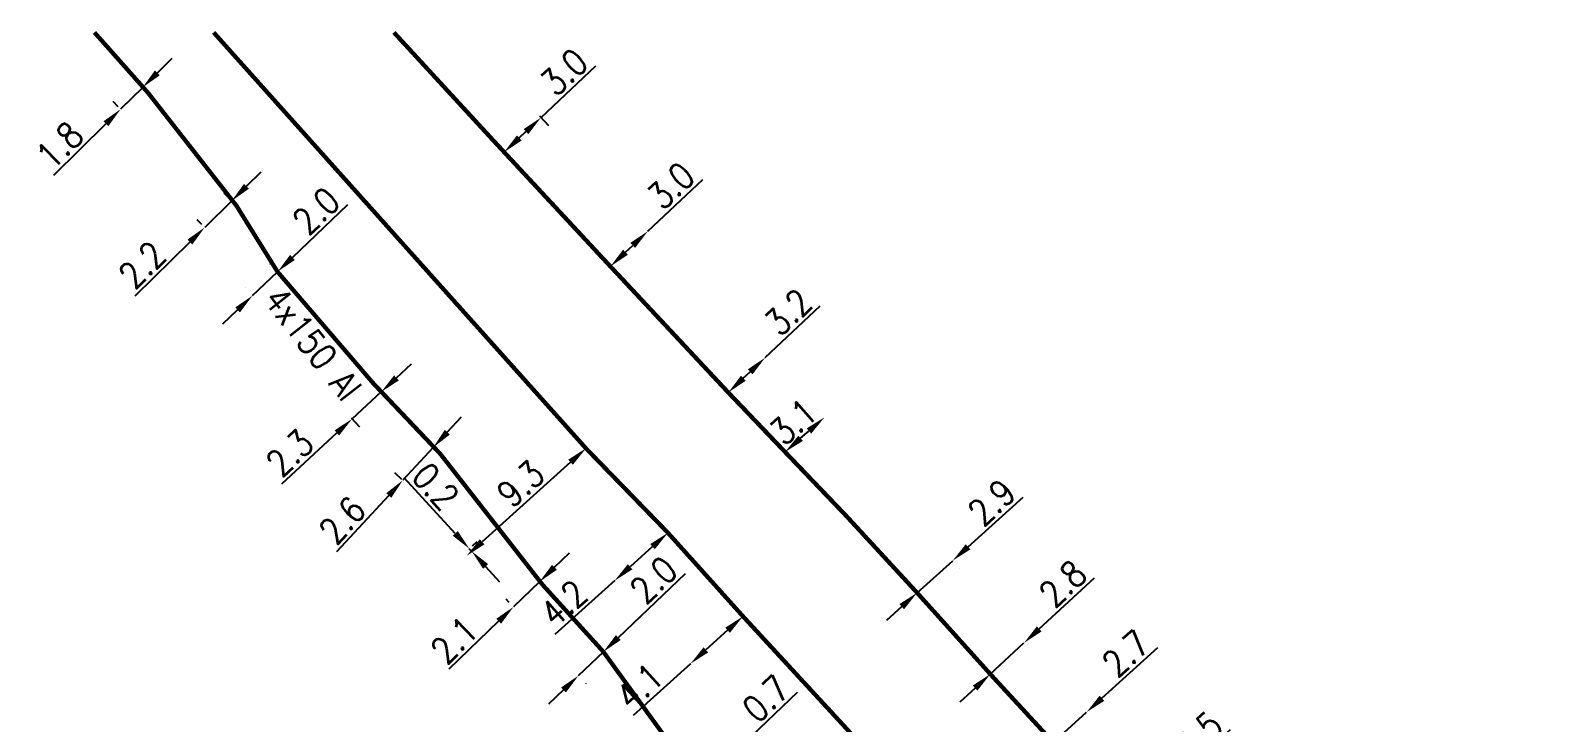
# Model space of a CAD drawing. Header units: millimetres. Extents: x 80000 to 81010, y 144000 to 145002.
# Drawn here: x 80078.4 to 80166.2, y 144960 to 145000.1 of the extents above; entities that cross this region are included whole.
import ezdxf
from ezdxf.enums import TextEntityAlignment as Align

# ---------------------------------------------------------------- set-up
doc = ezdxf.new("R2010")
doc.units = ezdxf.units.MM
doc.header["$PDMODE"] = 34
doc.linetypes.add('B_ST_AL', pattern=[2000, 1000, 1000])
doc.layers.get('Defpoints').update_dxf_attribs({"linetype": 'CONTINUOUS'})
doc.layers.add('B_100', color=3, linetype='CONTINUOUS')
doc.styles.get("Standard").update_dxf_attribs({"font": 'romans.shx', "width": 0.85})
doc.dimstyles.get("Standard").update_dxf_attribs({"dimtxt": 1.5, "dimasz": 1.2, "dimexe": 0.625, "dimexo": 0.625, "dimgap": 0.25, "dimtad": 1, "dimdec": 1, "dimzin": 0, "dimdsep": 46, "dimtxsty": 'Standard', "dimcen": -0.5, "dimadec": 0, "dimazin": 0, "dimtfac": 1, "dimtdec": 1, "dimtmove": 0, "dimatfit": 3, "dimfxl": 0, "dimtolj": 1, "dimtzin": 0, "dimarcsym": 0})

# ---------------------------------------------------------------- blocks, each defined once
blk = doc.blocks.new('*D344')
at = {"layer": 'B_100', "color": 0, "linetype": 'Continuous', "lineweight": -2, "transparency": 16777216}
for p, q in [((80136.922, 144965.424), (80140.134, 144968.389)), ((80134.086, 144962.807), (80136.04, 144964.61)), ((80133.204, 144961.993), (80132.322, 144961.179))]:
    blk.add_line(p, q, dxfattribs=at)
at = {"layer": 'B_100', "color": 0, "linetype": 'Continuous', "transparency": 16777216}
for points in [[(80136.786, 144965.571), (80137.057, 144965.277), (80136.04, 144964.61)], [(80133.068, 144962.14), (80133.339, 144961.846), (80134.086, 144962.807)]]:
    blk.add_solid(points, dxfattribs=at)
at = {"layer": 'Defpoints', "color": 0, "linetype": 'Continuous', "transparency": 16777216}
for p in [(80136.04, 144964.61), (80136.04, 144964.61), (80134.086, 144962.807)]:
    blk.add_point(p, dxfattribs=at)
at = {"layer": 'B_100', "color": 0, "linetype": 'Continuous', "transparency": 16777216, "insert": (80138.291, 144968.048), "char_height": 1.5, "attachment_point": 5, "rotation": 42.70175}
blk.add_mtext('\\A1;2.8', dxfattribs=at)
blk = doc.blocks.new('*D345')
at = {"layer": 'B_100', "color": 0, "linetype": 'Continuous', "lineweight": -2, "transparency": 16777216}
for p, q in [((80140.56, 144961.405), (80143.801, 144964.339)), ((80137.736, 144958.849), (80139.67, 144960.6)), ((80136.846, 144958.043), (80135.957, 144957.238))]:
    blk.add_line(p, q, dxfattribs=at)
at = {"layer": 'B_100', "color": 0, "linetype": 'Continuous', "transparency": 16777216}
for points in [[(80140.426, 144961.553), (80140.694, 144961.257), (80139.67, 144960.6)], [(80136.712, 144958.191), (80136.98, 144957.895), (80137.736, 144958.849)]]:
    blk.add_solid(points, dxfattribs=at)
at = {"layer": 'Defpoints', "color": 0, "linetype": 'Continuous', "transparency": 16777216}
for p in [(80139.67, 144960.6), (80139.67, 144960.6), (80137.736, 144958.849)]:
    blk.add_point(p, dxfattribs=at)
at = {"layer": 'B_100', "color": 0, "linetype": 'Continuous', "transparency": 16777216, "insert": (80141.954, 144964.016), "char_height": 1.5, "attachment_point": 5, "rotation": 42.154}
blk.add_mtext('\\A1;2.7', dxfattribs=at)
blk = doc.blocks.new('*D346')
at = {"layer": 'B_100', "color": 0, "linetype": 'Continuous', "lineweight": -2, "transparency": 16777216}
for p, q in [((80144.741, 144956.696), (80148.01, 144959.598)), ((80142.062, 144954.317), (80143.844, 144955.899)), ((80144.193, 144955.506), (80144.259, 144955.432)), ((80141.165, 144953.52), (80140.268, 144952.724)), ((80142.411, 144953.924), (80142.477, 144953.85))]:
    blk.add_line(p, q, dxfattribs=at)
at = {"layer": 'B_100', "color": 0, "linetype": 'Continuous', "transparency": 16777216}
for points in [[(80144.609, 144956.845), (80144.874, 144956.546), (80143.844, 144955.899)], [(80141.032, 144953.67), (80141.298, 144953.371), (80142.062, 144954.317)]]:
    blk.add_solid(points, dxfattribs=at)
at = {"layer": 'Defpoints', "color": 0, "linetype": 'Continuous', "transparency": 16777216}
for p in [(80143.778, 144955.973), (80143.844, 144955.899), (80141.996, 144954.392)]:
    blk.add_point(p, dxfattribs=at)
at = {"layer": 'B_100', "color": 0, "linetype": 'Continuous', "transparency": 16777216, "insert": (80146.161, 144959.293), "char_height": 1.5, "attachment_point": 5, "rotation": 41.59895}
blk.add_mtext('\\A1;2.5', dxfattribs=at)
blk = doc.blocks.new('*D347')
at = {"layer": 'B_100', "color": 0, "linetype": 'Continuous', "lineweight": -2, "transparency": 16777216}
for p, q in [((80132.796, 144970.182), (80135.997, 144973.069)), ((80129.844, 144967.52), (80131.905, 144969.379)), ((80132.323, 144968.914), (80132.323, 144968.914)), ((80128.953, 144966.717), (80128.062, 144965.913)), ((80130.263, 144967.056), (80130.263, 144967.056))]:
    blk.add_line(p, q, dxfattribs=at)
at = {"layer": 'B_100', "color": 0, "linetype": 'Continuous', "transparency": 16777216}
for points in [[(80132.662, 144970.331), (80132.93, 144970.034), (80131.905, 144969.379)], [(80128.819, 144966.865), (80129.087, 144966.568), (80129.844, 144967.52)]]:
    blk.add_solid(points, dxfattribs=at)
at = {"layer": 'Defpoints', "color": 0, "linetype": 'Continuous', "transparency": 16777216}
for p in [(80131.905, 144969.379), (80131.905, 144969.379), (80129.844, 144967.52)]:
    blk.add_point(p, dxfattribs=at)
at = {"layer": 'B_100', "color": 0, "linetype": 'Continuous', "transparency": 16777216, "insert": (80134.172, 144972.77), "char_height": 1.5, "attachment_point": 5, "rotation": 42.04686}
blk.add_mtext('\\A1;2.9', dxfattribs=at)
blk = doc.blocks.new('*D348')
at = {"layer": 'B_100', "color": 0, "linetype": 'Continuous', "lineweight": -2, "transparency": 16777216}
for p, q in [((80121.036, 144981.149), (80124.217, 144984.148)), ((80119.768, 144979.954), (80120.163, 144980.326))]:
    blk.add_line(p, q, dxfattribs=at)
at = {"layer": 'B_100', "color": 0, "linetype": 'Continuous', "transparency": 16777216}
for points in [[(80120.026, 144980.472), (80120.3, 144980.181), (80121.036, 144981.149)], [(80119.631, 144980.099), (80119.905, 144979.808), (80118.895, 144979.131)]]:
    blk.add_solid(points, dxfattribs=at)
at = {"layer": 'Defpoints', "color": 0, "linetype": 'Continuous', "transparency": 16777216}
for p in [(80121.036, 144981.149), (80121.036, 144981.149), (80118.895, 144979.131)]:
    blk.add_point(p, dxfattribs=at)
at = {"layer": 'B_100', "color": 0, "linetype": 'Continuous', "transparency": 16777216, "insert": (80122.377, 144983.788), "char_height": 1.5, "attachment_point": 5, "rotation": 43.30861}
blk.add_mtext('\\A1;3.2', dxfattribs=at)
blk = doc.blocks.new('*D349')
at = {"layer": 'B_100', "color": 0, "linetype": 'Continuous', "lineweight": -2, "transparency": 16777216}
for p, q in [((80124.059, 144978.158), (80124.059, 144978.158)), ((80121.775, 144976.15), (80121.775, 144976.15)), ((80123.089, 144976.473), (80123.571, 144976.896))]:
    blk.add_line(p, q, dxfattribs=at)
at = {"layer": 'B_100', "color": 0, "linetype": 'Continuous', "transparency": 16777216}
for points in [[(80123.439, 144977.047), (80123.703, 144976.746), (80124.472, 144977.689)], [(80122.957, 144976.623), (80123.221, 144976.323), (80122.187, 144975.681)]]:
    blk.add_solid(points, dxfattribs=at)
at = {"layer": 'Defpoints', "color": 0, "linetype": 'Continuous', "transparency": 16777216}
for p in [(80124.472, 144977.689), (80124.472, 144977.689), (80122.187, 144975.681)]:
    blk.add_point(p, dxfattribs=at)
at = {"layer": 'B_100', "color": 0, "linetype": 'Continuous', "transparency": 16777216, "insert": (80122.669, 144977.436), "char_height": 1.5, "attachment_point": 5, "rotation": 41.31094}
blk.add_mtext('\\A1;3.1', dxfattribs=at)
blk = doc.blocks.new('*D350')
at = {"layer": 'B_100', "color": 0, "linetype": 'Continuous', "lineweight": -2, "transparency": 16777216}
for p, q in [((80114.232, 144988.48), (80117.418, 144991.473)), ((80112.934, 144987.26), (80113.357, 144987.658))]:
    blk.add_line(p, q, dxfattribs=at)
at = {"layer": 'B_100', "color": 0, "linetype": 'Continuous', "transparency": 16777216}
for points in [[(80113.22, 144987.804), (80113.494, 144987.512), (80114.232, 144988.48)], [(80112.797, 144987.406), (80113.071, 144987.114), (80112.059, 144986.438)]]:
    blk.add_solid(points, dxfattribs=at)
at = {"layer": 'Defpoints', "color": 0, "linetype": 'Continuous', "transparency": 16777216}
for p in [(80114.232, 144988.48), (80114.232, 144988.48), (80112.059, 144986.438)]:
    blk.add_point(p, dxfattribs=at)
at = {"layer": 'B_100', "color": 0, "linetype": 'Continuous', "transparency": 16777216, "insert": (80115.577, 144991.116), "char_height": 1.5, "attachment_point": 5, "rotation": 43.21623}
blk.add_mtext('\\A1;3.0', dxfattribs=at)
blk = doc.blocks.new('*D351')
at = {"layer": 'B_100', "color": 0, "linetype": 'Continuous', "lineweight": -2, "transparency": 16777216}
for p, q in [((80108.039, 144995.07), (80111.225, 144998.064)), ((80107.945, 144995.17), (80108.467, 144994.615)), ((80106.778, 144993.886), (80107.165, 144994.249)), ((80105.81, 144993.164), (80106.332, 144992.609))]:
    blk.add_line(p, q, dxfattribs=at)
at = {"layer": 'B_100', "color": 0, "linetype": 'Continuous', "transparency": 16777216}
for points in [[(80107.028, 144994.395), (80107.302, 144994.103), (80108.039, 144995.07)], [(80106.641, 144994.032), (80106.915, 144993.74), (80105.904, 144993.064)]]:
    blk.add_solid(points, dxfattribs=at)
at = {"layer": 'Defpoints', "color": 0, "linetype": 'Continuous', "transparency": 16777216}
for p in [(80107.517, 144995.626), (80108.039, 144995.07), (80105.382, 144993.619)]:
    blk.add_point(p, dxfattribs=at)
at = {"layer": 'B_100', "color": 0, "linetype": 'Continuous', "transparency": 16777216, "insert": (80109.385, 144997.707), "char_height": 1.5, "attachment_point": 5, "rotation": 43.21623}
blk.add_mtext('\\A1;3.0', dxfattribs=at)
blk = doc.blocks.new('*D676')
at = {"layer": 'B_100', "color": 0, "linetype": 'Continuous', "lineweight": -2, "transparency": 16777216}
for p, q in [((80118.858, 144965.349), (80117.596, 144964.21)), ((80116.705, 144963.407), (80113.381, 144960.407))]:
    blk.add_line(p, q, dxfattribs=at)
at = {"layer": 'B_100', "color": 0, "linetype": 'Continuous', "transparency": 16777216}
for points in [[(80118.724, 144965.498), (80118.992, 144965.201), (80119.749, 144966.153)], [(80117.462, 144964.359), (80117.73, 144964.062), (80116.705, 144963.407)]]:
    blk.add_solid(points, dxfattribs=at)
at = {"layer": 'Defpoints', "color": 0, "linetype": 'Continuous', "transparency": 16777216}
for p in [(80119.749, 144966.153), (80116.705, 144963.407), (80116.705, 144963.407)]:
    blk.add_point(p, dxfattribs=at)
at = {"layer": 'B_100', "color": 0, "linetype": 'Continuous', "transparency": 16777216, "insert": (80113.753, 144962.09), "char_height": 1.5, "attachment_point": 5, "rotation": 42.0581}
blk.add_mtext('\\A1;4.1', dxfattribs=at)
blk = doc.blocks.new('*D677')
at = {"layer": 'B_100', "color": 0, "linetype": 'Continuous', "lineweight": -2, "transparency": 16777216}
for p, q in [((80114.505, 144970.194), (80113.203, 144969.025)), ((80112.31, 144968.223), (80108.843, 144965.11))]:
    blk.add_line(p, q, dxfattribs=at)
at = {"layer": 'B_100', "color": 0, "linetype": 'Continuous', "transparency": 16777216}
for points in [[(80114.371, 144970.343), (80114.638, 144970.046), (80115.397, 144970.996)], [(80113.069, 144969.174), (80113.336, 144968.876), (80112.31, 144968.223)]]:
    blk.add_solid(points, dxfattribs=at)
at = {"layer": 'Defpoints', "color": 0, "linetype": 'Continuous', "transparency": 16777216}
for p in [(80115.397, 144970.996), (80112.31, 144968.223), (80112.31, 144968.223)]:
    blk.add_point(p, dxfattribs=at)
at = {"layer": 'B_100', "color": 0, "linetype": 'Continuous', "transparency": 16777216, "insert": (80109.355, 144966.913), "char_height": 1.5, "attachment_point": 5, "rotation": 41.92974}
blk.add_mtext('\\A1;4.2', dxfattribs=at)
blk = doc.blocks.new('*D678')
at = {"layer": 'B_100', "color": 0, "linetype": 'Continuous', "lineweight": -2, "transparency": 16777216}
for p, q in [((80103.069, 144970.96), (80100.113, 144974.18)), ((80104.016, 144969.929), (80103.881, 144970.076)), ((80104.057, 144970.238), (80104.341, 144970.499)), ((80104.192, 144970.091), (80104.476, 144970.352)), ((80104.827, 144969.045), (80105.639, 144968.161))]:
    blk.add_line(p, q, dxfattribs=at)
at = {"layer": 'B_100', "color": 0, "linetype": 'Continuous', "transparency": 16777216}
for points in [[(80103.216, 144971.095), (80102.922, 144970.825), (80103.881, 144970.076)], [(80104.975, 144969.18), (80104.68, 144968.91), (80104.016, 144969.929)]]:
    blk.add_solid(points, dxfattribs=at)
at = {"layer": 'Defpoints', "color": 0, "linetype": 'Continuous', "transparency": 16777216}
for p in [(80103.881, 144970.076), (80103.597, 144969.816), (80103.732, 144969.668)]:
    blk.add_point(p, dxfattribs=at)
at = {"layer": 'B_100', "color": 0, "linetype": 'Continuous', "transparency": 16777216, "insert": (80101.922, 144973.689), "char_height": 1.5, "attachment_point": 5, "rotation": 312.55327}
blk.add_mtext('\\A1;0.2', dxfattribs=at)
blk = doc.blocks.new('*D679')
at = {"layer": 'B_100', "color": 0, "linetype": 'Continuous', "lineweight": -2, "transparency": 16777216}
for p, q in [((80110.228, 144976.353), (80110.225, 144976.356)), ((80109.751, 144975.089), (80104.623, 144970.472)), ((80103.316, 144970.13), (80103.313, 144970.134))]:
    blk.add_line(p, q, dxfattribs=at)
at = {"layer": 'B_100', "color": 0, "linetype": 'Continuous', "transparency": 16777216}
for points in [[(80109.617, 144975.237), (80109.885, 144974.94), (80110.643, 144975.892)], [(80104.489, 144970.621), (80104.757, 144970.323), (80103.731, 144969.669)]]:
    blk.add_solid(points, dxfattribs=at)
at = {"layer": 'Defpoints', "color": 0, "linetype": 'Continuous', "transparency": 16777216}
for p in [(80110.646, 144975.888), (80103.731, 144969.669), (80103.734, 144969.666)]:
    blk.add_point(p, dxfattribs=at)
at = {"layer": 'B_100', "color": 0, "linetype": 'Continuous', "transparency": 16777216, "insert": (80106.863, 144973.834), "char_height": 1.5, "attachment_point": 5, "rotation": 41.99583}
blk.add_mtext('\\A1;9.3', dxfattribs=at)
blk = doc.blocks.new('*D1088')
at = {"layer": 'B_100', "color": 0, "linetype": 'Continuous', "lineweight": -2, "transparency": 16777216}
for p, q in [((80085.797, 144997.659), (80086.65, 144998.502)), ((80084.804, 144996.956), (80084.504, 144997.26)), ((80084.943, 144996.815), (80083.663, 144995.55)), ((80083.524, 144995.691), (80083.223, 144995.995)), ((80082.809, 144994.707), (80079.767, 144991.702))]:
    blk.add_line(p, q, dxfattribs=at)
at = {"layer": 'B_100', "color": 0, "linetype": 'Continuous', "transparency": 16777216}
for points in [[(80085.656, 144997.801), (80085.937, 144997.517), (80084.943, 144996.815)], [(80082.669, 144994.849), (80082.95, 144994.565), (80083.663, 144995.55)]]:
    blk.add_solid(points, dxfattribs=at)
at = {"layer": 'Defpoints', "color": 0, "linetype": 'Continuous', "transparency": 16777216}
for p in [(80085.244, 144996.512), (80083.663, 144995.55), (80083.963, 144995.246)]:
    blk.add_point(p, dxfattribs=at)
at = {"layer": 'B_100', "color": 0, "linetype": 'Continuous', "transparency": 16777216, "insert": (80080.128, 144993.463), "char_height": 1.5, "attachment_point": 5, "rotation": 44.65474}
blk.add_mtext('\\A1;1.8', dxfattribs=at)
blk = doc.blocks.new('*D1089')
at = {"layer": 'B_100', "color": 0, "linetype": 'Continuous', "lineweight": -2, "transparency": 16777216}
for p, q in [((80090.958, 144991.082), (80091.813, 144991.924)), ((80090.104, 144990.239), (80088.537, 144988.695)), ((80089.934, 144990.412), (80089.665, 144990.684)), ((80088.367, 144988.867), (80088.098, 144989.14)), ((80087.682, 144987.852), (80084.491, 144984.707))]:
    blk.add_line(p, q, dxfattribs=at)
at = {"layer": 'B_100', "color": 0, "linetype": 'Continuous', "transparency": 16777216}
for points in [[(80090.818, 144991.224), (80091.099, 144990.939), (80090.104, 144990.239)], [(80087.542, 144987.995), (80087.823, 144987.71), (80088.537, 144988.695)]]:
    blk.add_solid(points, dxfattribs=at)
at = {"layer": 'Defpoints', "color": 0, "linetype": 'Continuous', "transparency": 16777216}
for p in [(80090.372, 144989.967), (80088.537, 144988.695), (80088.806, 144988.422)]:
    blk.add_point(p, dxfattribs=at)
at = {"layer": 'B_100', "color": 0, "linetype": 'Continuous', "transparency": 16777216, "insert": (80084.919, 144986.532), "char_height": 1.5, "attachment_point": 5, "rotation": 44.59101}
blk.add_mtext('\\A1;2.2', dxfattribs=at)
blk = doc.blocks.new('*D1090')
at = {"layer": 'B_100', "color": 0, "linetype": 'Continuous', "lineweight": -2, "transparency": 16777216}
for p, q in [((80093.627, 144986.957), (80096.845, 144990.034)), ((80091.314, 144984.746), (80092.759, 144986.128)), ((80092.33, 144986.577), (80092.327, 144986.58)), ((80090.885, 144985.195), (80090.882, 144985.197)), ((80090.446, 144983.916), (80089.579, 144983.087))]:
    blk.add_line(p, q, dxfattribs=at)
at = {"layer": 'B_100', "color": 0, "linetype": 'Continuous', "transparency": 16777216}
for points in [[(80093.488, 144987.102), (80093.765, 144986.812), (80092.759, 144986.128)], [(80090.308, 144984.061), (80090.584, 144983.772), (80091.314, 144984.746)]]:
    blk.add_solid(points, dxfattribs=at)
at = {"layer": 'Defpoints', "color": 0, "linetype": 'Continuous', "transparency": 16777216}
for p in [(80092.762, 144986.125), (80091.314, 144984.746), (80091.316, 144984.743)]:
    blk.add_point(p, dxfattribs=at)
at = {"layer": 'B_100', "color": 0, "linetype": 'Continuous', "transparency": 16777216, "insert": (80095.008, 144989.661), "char_height": 1.5, "attachment_point": 5, "rotation": 43.71161}
blk.add_mtext('\\A1;2.0', dxfattribs=at)
blk = doc.blocks.new('*D1091')
at = {"layer": 'B_100', "color": 0, "linetype": 'Continuous', "lineweight": -2, "transparency": 16777216}
for p, q in [((80099.656, 144979.975), (80100.538, 144980.789)), ((80098.774, 144979.161), (80097.084, 144977.601)), ((80098.725, 144979.215), (80099.198, 144978.702)), ((80097.035, 144977.655), (80097.508, 144977.142)), ((80096.202, 144976.787), (80092.99, 144973.823))]:
    blk.add_line(p, q, dxfattribs=at)
at = {"layer": 'B_100', "color": 0, "linetype": 'Continuous', "transparency": 16777216}
for points in [[(80099.52, 144980.122), (80099.792, 144979.828), (80098.774, 144979.161)], [(80096.067, 144976.934), (80096.338, 144976.64), (80097.084, 144977.601)]]:
    blk.add_solid(points, dxfattribs=at)
at = {"layer": 'Defpoints', "color": 0, "linetype": 'Continuous', "transparency": 16777216}
for p in [(80098.301, 144979.674), (80096.611, 144978.114), (80097.084, 144977.601)]:
    blk.add_point(p, dxfattribs=at)
at = {"layer": 'B_100', "color": 0, "linetype": 'Continuous', "transparency": 16777216, "insert": (80093.477, 144975.633), "char_height": 1.5, "attachment_point": 5, "rotation": 42.70356}
blk.add_mtext('\\A1;2.3', dxfattribs=at)
blk = doc.blocks.new('*D1092')
at = {"layer": 'B_100', "color": 0, "linetype": 'Continuous', "lineweight": -2, "transparency": 16777216}
for p, q in [((80102.606, 144976.828), (80103.421, 144977.709)), ((80101.74, 144975.994), (80101.332, 144976.372)), ((80101.791, 144975.947), (80100.025, 144974.039)), ((80099.974, 144974.086), (80099.566, 144974.464)), ((80099.21, 144973.158), (80096.18, 144969.885))]:
    blk.add_line(p, q, dxfattribs=at)
at = {"layer": 'B_100', "color": 0, "linetype": 'Continuous', "transparency": 16777216}
for points in [[(80102.459, 144976.964), (80102.753, 144976.692), (80101.791, 144975.947)], [(80099.063, 144973.294), (80099.357, 144973.023), (80100.025, 144974.039)]]:
    blk.add_solid(points, dxfattribs=at)
at = {"layer": 'Defpoints', "color": 0, "linetype": 'Continuous', "transparency": 16777216}
for p in [(80102.199, 144975.57), (80100.025, 144974.039), (80100.433, 144973.661)]:
    blk.add_point(p, dxfattribs=at)
at = {"layer": 'B_100', "color": 0, "linetype": 'Continuous', "transparency": 16777216, "insert": (80096.523, 144971.728), "char_height": 1.5, "attachment_point": 5, "rotation": 47.21831}
blk.add_mtext('\\A1;2.6', dxfattribs=at)
blk = doc.blocks.new('*D1093')
at = {"layer": 'B_100', "color": 0, "linetype": 'Continuous', "lineweight": -2, "transparency": 16777216}
for p, q in [((80108.817, 144968.997), (80109.68, 144969.831)), ((80107.71, 144968.416), (80107.52, 144968.613)), ((80107.954, 144968.163), (80106.444, 144966.704)), ((80106.199, 144966.957), (80106.009, 144967.154)), ((80105.581, 144965.87), (80102.699, 144963.086))]:
    blk.add_line(p, q, dxfattribs=at)
at = {"layer": 'B_100', "color": 0, "linetype": 'Continuous', "transparency": 16777216}
for points in [[(80108.678, 144969.141), (80108.956, 144968.853), (80107.954, 144968.163)], [(80105.442, 144966.014), (80105.72, 144965.727), (80106.444, 144966.704)]]:
    blk.add_solid(points, dxfattribs=at)
at = {"layer": 'Defpoints', "color": 0, "linetype": 'Continuous', "transparency": 16777216}
for p in [(80108.144, 144967.967), (80106.444, 144966.704), (80106.634, 144966.507)]:
    blk.add_point(p, dxfattribs=at)
at = {"layer": 'B_100', "color": 0, "linetype": 'Continuous', "transparency": 16777216, "insert": (80103.013, 144964.781), "char_height": 1.5, "attachment_point": 5, "rotation": 44.01141}
blk.add_mtext('\\A1;2.1', dxfattribs=at)
blk = doc.blocks.new('*D1094')
at = {"layer": 'B_100', "color": 0, "linetype": 'Continuous', "lineweight": -2, "transparency": 16777216}
for p, q in [((80112.522, 144964.928), (80116.408, 144968.644)), ((80110.21, 144962.717), (80111.655, 144964.099)), ((80112.079, 144963.655), (80112.087, 144963.647)), ((80110.634, 144962.273), (80110.641, 144962.265)), ((80109.342, 144961.887), (80108.475, 144961.058))]:
    blk.add_line(p, q, dxfattribs=at)
at = {"layer": 'B_100', "color": 0, "linetype": 'Continuous', "transparency": 16777216}
for points in [[(80112.384, 144965.073), (80112.661, 144964.784), (80111.655, 144964.099)], [(80109.204, 144962.032), (80109.48, 144961.743), (80110.21, 144962.717)]]:
    blk.add_solid(points, dxfattribs=at)
at = {"layer": 'Defpoints', "color": 0, "linetype": 'Continuous', "transparency": 16777216}
for p in [(80111.647, 144964.107), (80110.202, 144962.725), (80110.21, 144962.717)]:
    blk.add_point(p, dxfattribs=at)
at = {"layer": 'B_100', "color": 0, "linetype": 'Continuous', "transparency": 16777216, "insert": (80114.571, 144968.271), "char_height": 1.5, "attachment_point": 5, "rotation": 43.71544}
blk.add_mtext('\\A1;2.0', dxfattribs=at)
blk = doc.blocks.new('*D1103')
at = {"layer": 'B_100', "color": 0, "linetype": 'Continuous', "lineweight": -2, "transparency": 16777216}
for p, q in [((80118.085, 144957.16), (80122.915, 144961.752)), ((80116.707, 144955.851), (80117.215, 144956.333)), ((80115.838, 144955.024), (80114.968, 144954.198))]:
    blk.add_line(p, q, dxfattribs=at)
at = {"layer": 'B_100', "color": 0, "linetype": 'Continuous', "transparency": 16777216}
for points in [[(80117.947, 144957.305), (80118.222, 144957.015), (80117.215, 144956.333)], [(80115.7, 144955.169), (80115.976, 144954.879), (80116.707, 144955.851)]]:
    blk.add_solid(points, dxfattribs=at)
at = {"layer": 'Defpoints', "color": 0, "linetype": 'Continuous', "transparency": 16777216}
for p in [(80117.214, 144956.335), (80116.706, 144955.852), (80116.707, 144955.851)]:
    blk.add_point(p, dxfattribs=at)
at = {"layer": 'B_100', "color": 0, "linetype": 'Continuous', "transparency": 16777216, "insert": (80121.077, 144961.385), "char_height": 1.5, "attachment_point": 5, "rotation": 43.55141}
blk.add_mtext('\\A1;0.7', dxfattribs=at)

msp = doc.modelspace()

# ---------------------------------------------------------------- linework, layer by layer
at = {"layer": 'B_100', "linetype": 'B_ST_AL', "const_width": 0.25, "flags": 128}
msp.add_lwpolyline([(80082.148, 145000), (80085.244, 144996.512), (80090.372, 144989.967), (80092.762, 144986.125), (80098.301, 144979.674), (80102.199, 144975.57), (80108.144, 144967.967), (80111.647, 144964.107), (80116.544, 144957.354), (80117.224, 144956.324), (80119.218, 144954.756), (80120.559, 144953.545), (80121.311, 144952.162), (80122.812, 144950.178), (80128.117, 144944.46), (80129.136, 144944.094), (80132.085, 144940.992), (80132.772, 144940.334), (80137.277, 144936.402), (80137.627, 144936.174), (80139.673, 144934.687), (80141.431, 144932.63), (80140.732, 144931.59)], dxfattribs=at)
at = {"layer": 'B_100', "linetype": 'B_ST_AL', "flags": 128}
msp.add_lwpolyline([(80089.057, 145000, 0.25, 0.25, 0), (80110.646, 144975.888, 0.25, 0.25, 0), (80115.397, 144970.996, 0.25, 0.25, 0), (80119.749, 144966.153, 0.25, 0.25, 0), (80146.747, 144936.868, 0.25, 0.25, 0), (80157.001, 144925.424, 0.25, 0.25, 0.244112), (80157.918, 144925.434, 0.25, 0.25, 0), (80163.478, 144929.377, 0.25, 0.25, 0), (80163.478, 144929.377, 0.25, 0.25, 0.193038), (80164.041, 144929.397, 0.25, 0.25, 0.332006), (80164.426, 144930.122, 0.25, 0.25, -0.086757), (80164.75, 144931.993, 0.25, 0.25, -0.044397), (80165.075, 144932.937, 0.25, 0.25, -0.39992), (80165.638, 144932.894, 0, 0, 0)], format="xyseb", dxfattribs=at)
at = {"layer": 'B_100', "linetype": 'B_ST_AL', "const_width": 0.25, "flags": 128}
msp.add_lwpolyline([(80166.049, 144933.181, 0.465461), (80164.659, 144933.229, 0.047309), (80164.271, 144932.138, 0.087809), (80163.926, 144930.07, -0.361238), (80163.832, 144929.852, -0.186403), (80163.647, 144929.848, -0.090928), (80163.105, 144930.095), (80155.742, 144938.349), (80141.996, 144954.392), (80137.736, 144958.849), (80134.085, 144962.807), (80129.844, 144967.52), (80125.73, 144971.981), (80122.186, 144975.682), (80118.895, 144979.13), (80112.059, 144986.438), (80105.382, 144993.619), (80099.509, 145000)], format="xyb", dxfattribs=at)

# ---------------------------------------------------------------- texts
at = {"layer": 'B_100', "linetype": 'Continuous', "width": 0.85}
msp.add_text('4x150 Al', height=1.5, rotation=308.02288, dxfattribs=at).set_placement((80094.806, 144981.949), align=Align.MIDDLE)

# ---------------------------------------------------------------- dimensions: what is measured, and where the dimension line sits
at = {"layer": 'B_100', "linetype": 'Continuous'}
dim = msp.add_linear_dim(base=(80108.039, 144995.07), p1=(80105.382, 144993.619), p2=(80107.517, 144995.626), angle=43.21623, text='3.0', dimstyle='Standard', dxfattribs=at)
dim.commit()
dim.dimension.update_dxf_attribs({"geometry": '*D351', "text_midpoint": (80110.069, 144996.978), "dimtype": 160})
for base, p1, p2, angle, picture, middle in [((80083.663, 144995.55), (80085.244, 144996.512), (80083.963, 144995.246), 224.65474, '*D1088', (80080.831, 144992.752)), ((80088.537, 144988.695), (80090.372, 144989.967), (80088.806, 144988.422), 224.59101, '*D1089', (80085.621, 144985.82)), ((80091.314, 144984.746), (80092.762, 144986.125), (80091.316, 144984.743), 223.71161, '*D1090', (80095.699, 144988.938)), ((80097.084, 144977.601), (80098.301, 144979.674), (80096.611, 144978.114), 222.70356, '*D1091', (80094.155, 144974.898)), ((80100.025, 144974.039), (80102.199, 144975.57), (80100.433, 144973.661), 227.21831, '*D1092', (80097.257, 144971.048)), ((80103.731, 144969.669), (80110.646, 144975.888), (80103.734, 144969.666), 221.99583, '*D679', (80107.532, 144973.091)), ((80103.881, 144970.076), (80103.732, 144969.668), (80103.597, 144969.816), 132.55327, '*D678', (80101.185, 144973.012)), ((80112.31, 144968.2233), (80115.3975, 144970.9964), (80112.31, 144968.2233), 221.92974, '*D677', (80110.0232, 144966.1693)), ((80106.444, 144966.704), (80108.144, 144967.967), (80106.634, 144966.507), 224.01141, '*D1093', (80103.708, 144964.061)), ((80110.21, 144962.717), (80111.647, 144964.107), (80110.202, 144962.725), 223.71544, '*D1094', (80115.262, 144967.548)), ((80116.705, 144963.407), (80119.749, 144966.153), (80116.705, 144963.407), 222.0581, '*D676', (80114.423, 144961.347))]:
    dim = msp.add_linear_dim(base=base, p1=p1, p2=p2, angle=angle, dimstyle='Standard', dxfattribs=at)
    dim.commit()
    dim.dimension.update_dxf_attribs({"geometry": picture, "text_midpoint": middle, "dimtype": 161})
for base, p1, p2, angle, text, picture, middle in [((80114.232, 144988.48), (80112.059, 144986.438), (80114.232, 144988.48), 43.21623, '3.0', '*D350', (80115.577, 144991.116)), ((80121.036, 144981.149), (80118.895, 144979.131), (80121.036, 144981.149), 43.30861, '3.2', '*D348', (80122.377, 144983.788)), ((80124.472, 144977.689), (80122.187, 144975.681), (80124.472, 144977.689), 41.31094, '3.1', '*D349', (80122.669, 144977.436)), ((80131.905, 144969.379), (80129.844, 144967.52), (80131.905, 144969.379), 42.04686, '2.9', '*D347', (80134.172, 144972.77)), ((80136.04, 144964.61), (80134.086, 144962.807), (80136.04, 144964.61), 42.70175, '2.8', '*D344', (80138.291, 144968.048)), ((80139.67, 144960.6), (80137.736, 144958.849), (80139.67, 144960.6), 42.154, '2.7', '*D345', (80141.954, 144964.016)), ((80143.844, 144955.899), (80141.996, 144954.392), (80143.778, 144955.973), 41.59895, '2.5', '*D346', (80146.161, 144959.293))]:
    dim = msp.add_linear_dim(base=base, p1=p1, p2=p2, angle=angle, text=text, dimstyle='Standard', dxfattribs=at)
    dim.commit()
    dim.dimension.update_dxf_attribs({"geometry": picture, "text_midpoint": middle})
dim = msp.add_linear_dim(base=(80116.707, 144955.851), p1=(80117.214, 144956.335), p2=(80116.706, 144955.852), angle=223.55141, dimstyle='Standard', override={"dimse1": 1, "dimse2": 1}, dxfattribs=at)
dim.commit()
dim.dimension.update_dxf_attribs({"geometry": '*D1103', "text_midpoint": (80121.766, 144960.66), "dimtype": 161})

doc.saveas('drawing.dxf')
